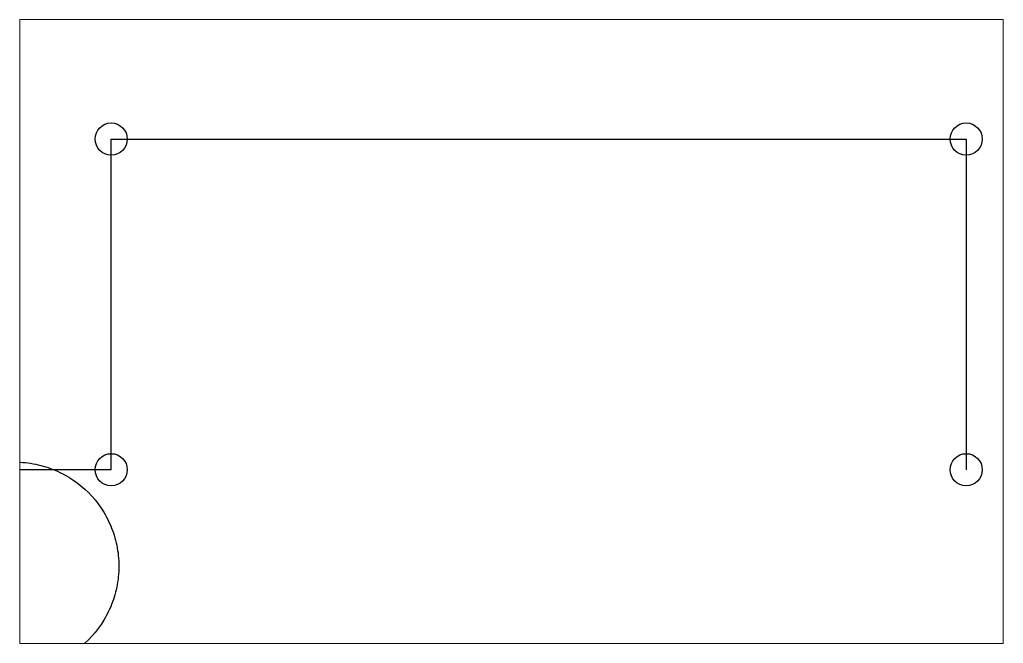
# Paper-space layout 'Sheet1' of a CAD drawing. Header units: millimetres. Extents: x 40 to 364, y 26 to 231.
# The model-space entities are those that its viewports show. They can reach past a viewport. Long polylines and large blocks are cut down to what shows.
import ezdxf

# ---------------------------------------------------------------- set-up
doc = ezdxf.new("R2010")
doc.units = ezdxf.units.MM
doc.layers.add('CAM', color=7, linetype='Continuous')
doc.layers.add('ORIGIN', color=7, linetype='Continuous')

msp = doc.modelspace()

# ---------------------------------------------------------------- linework, layer by layer
at = {"layer": 'CAM'}
for centre in [(15.79, 49.66), (108.79, 49.66), (15.79, 13.66), (108.79, 13.66)]:
    msp.add_circle(centre, 1.75, dxfattribs=at)
at = {"layer": 'Defpoints'}
for p, q in [((15.79, 13.66), (15.79, 49.66)), ((15.79, 49.66), (108.79, 49.66)), ((108.79, 49.66), (108.79, 13.66)), ((15.79, 13.66), (5.29, 13.66))]:
    msp.add_line(p, q, dxfattribs=at)
at = {"layer": 'ORIGIN'}
msp.add_circle((5.29, 3.16), 11.33, dxfattribs=at)

psp = doc.layouts.new('Sheet1')

# ---------------------------------------------------------------- viewports
at = {"layer": '0'}
psp.add_viewport(center=(202.5, 128.5), size=(324, 205.6), view_center_point=(59.33, 28.71), view_height=67.8988, dxfattribs=at)

doc.saveas('drawing.dxf')
